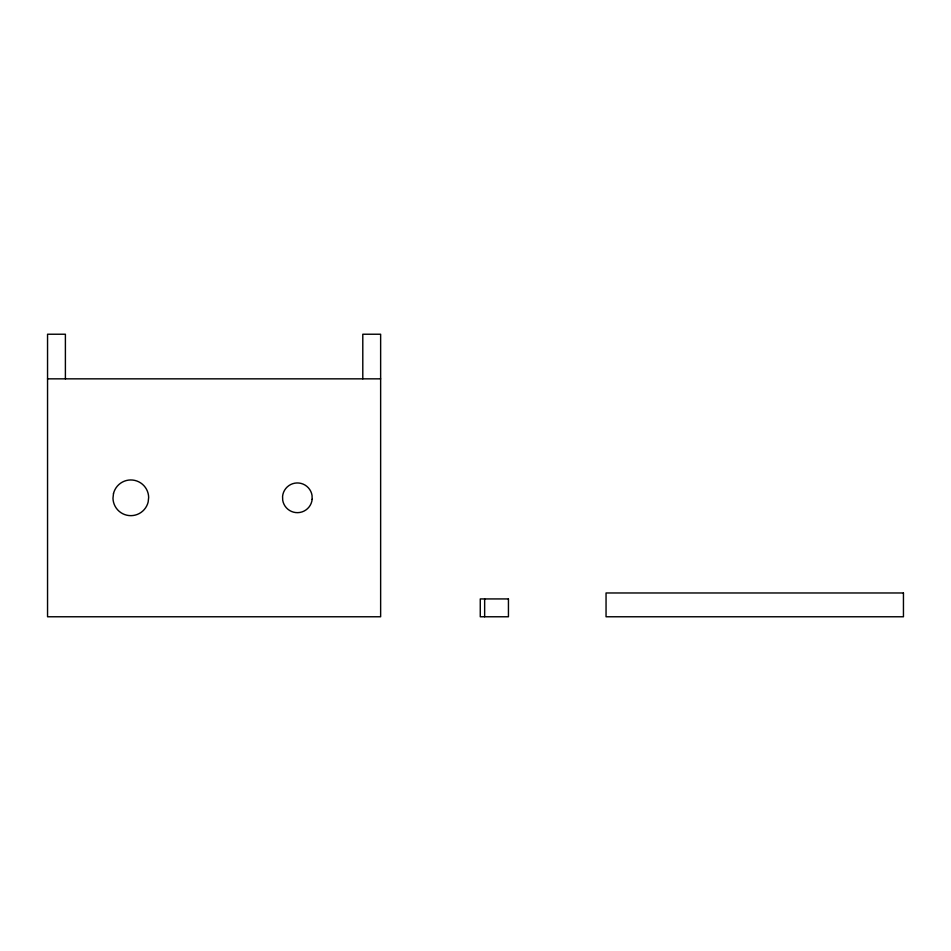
<?xml version="1.0" encoding="UTF-8"?>
<svg xmlns="http://www.w3.org/2000/svg" width="951" height="951" viewBox="0 0 951 951"><rect width="100%" height="100%" fill="white"/><g stroke="black" fill="none" stroke-linecap="round" stroke-linejoin="round"><path stroke-width="1.43" d="M47.55 378.843L380.638 378.843M484.653 598.928L484.653 616.771M362.795 378.843L362.795 334.229L380.638 334.229L380.638 616.771L47.55 616.771L47.55 334.229L65.393 334.229L65.393 378.843M113.49 493.581L112.979 498.205A17.843 17.843 0 0 0 148.154 502.033L148.665 497.409A17.843 17.843 0 0 0 113.49 493.581M903.45 592.972L606.049 592.972L606.049 616.771L903.45 616.771L903.45 592.972M508.44 598.928L480.267 598.928L480.267 616.771L508.44 616.771L508.44 598.928M312.166 499.299L312.047 495.412A14.871 14.871 0 0 0 282.578 496.315L282.697 500.202A14.871 14.871 0 0 0 312.166 499.299"/></g></svg>
